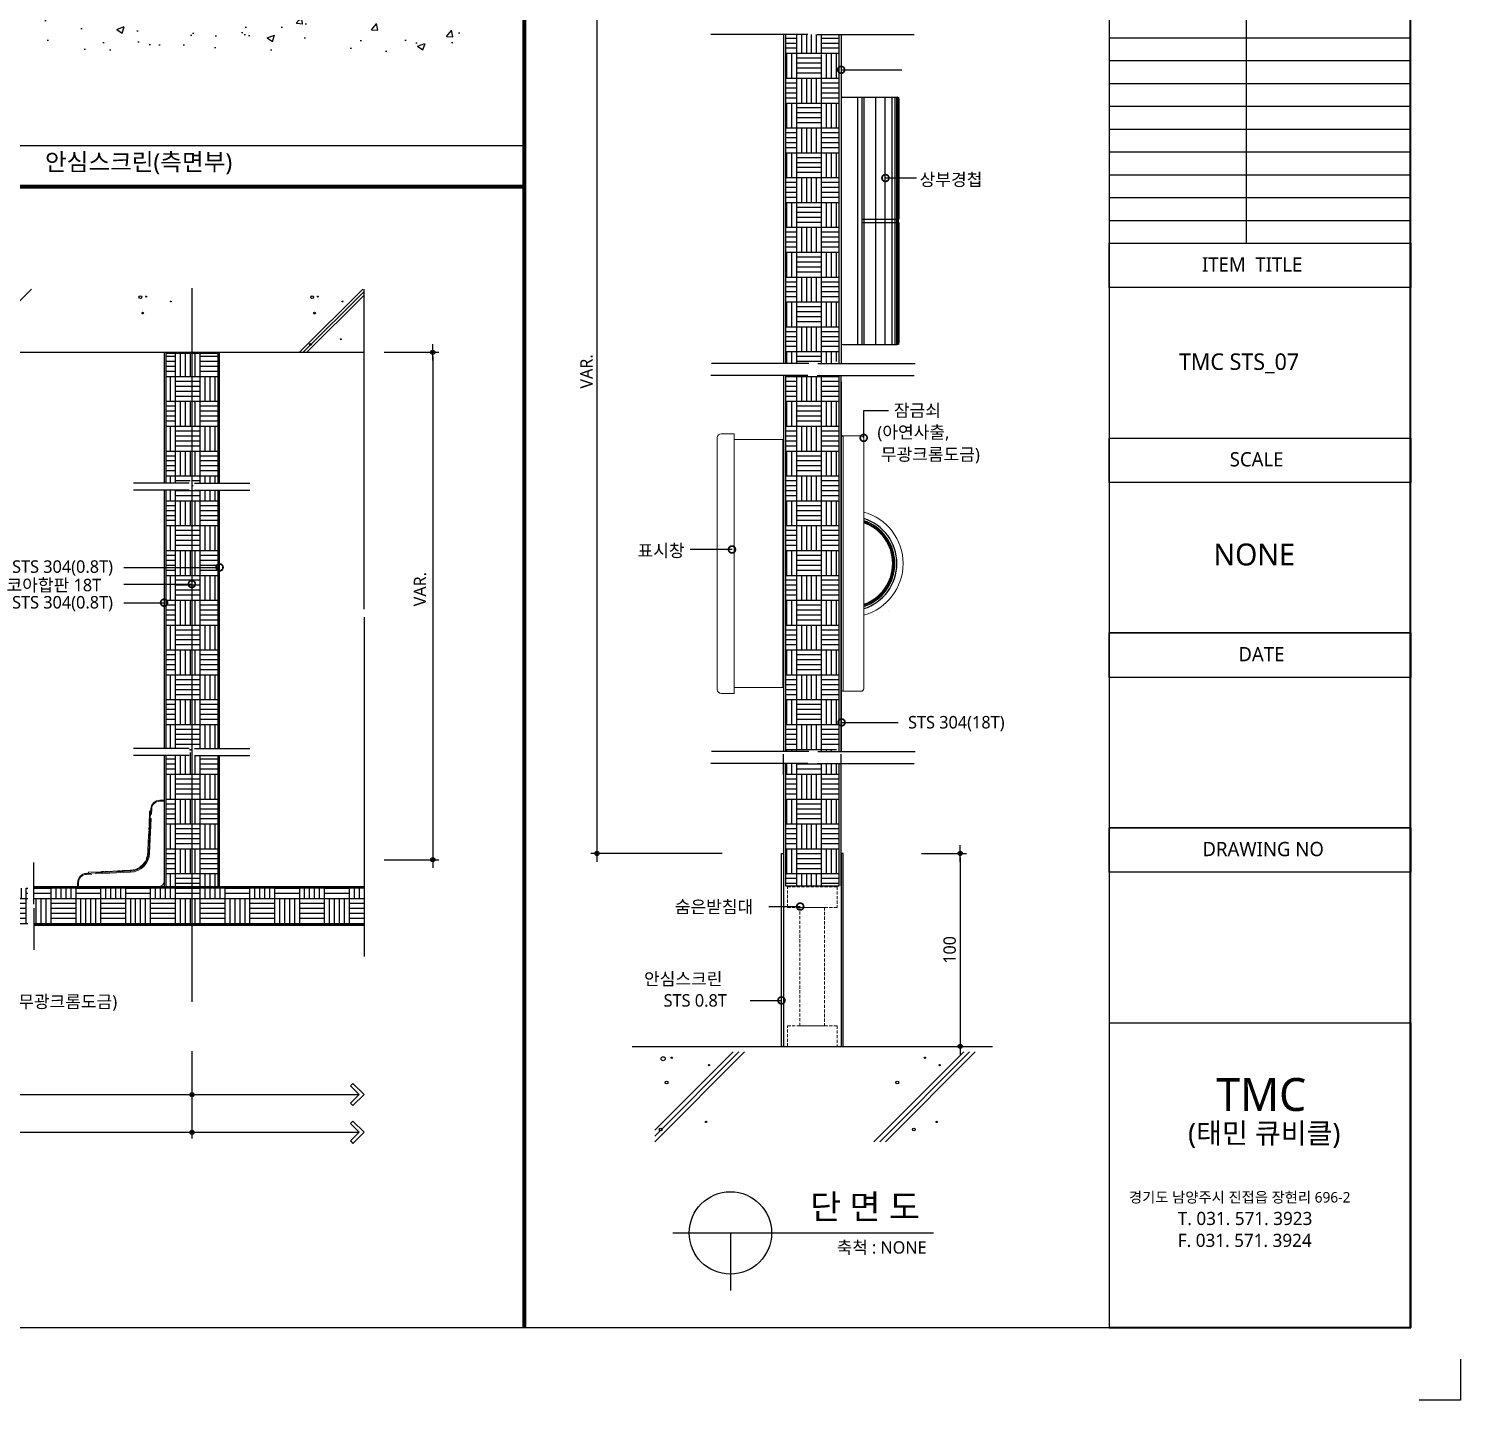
# Model space of a CAD drawing. Extents: x -256 to 8104, y -176 to 5714.
# Drawn here: x 4629 to 8104, y -176 to 3153 of the extents above; entities that cross this region are included whole.
import ezdxf
from ezdxf.enums import TextEntityAlignment as Align

# ---------------------------------------------------------------- set-up
doc = ezdxf.new("R2010")
doc.units = 0
doc.header["$LTSCALE"] = 30
doc.linetypes.add('CEN', pattern=[62, 60, -1, 0, -1])
doc.linetypes.add('HIDDEN', pattern=[0.375, 0.25, -0.125])
doc.layers.get('0').update_dxf_attribs({"linetype": 'CONTINUOUS'})
doc.layers.get('DEFPOINTS').update_dxf_attribs({"linetype": 'CONTINUOUS'})
for name, color, linetype in [('C', 2, 'CONTINUOUS'), ('curior-0Line', 252, 'CONTINUOUS'), ('DIM', 7, 'CONTINUOUS'), ('HAT', 8, 'CONTINUOUS'), ('HID', 9, 'HIDDEN'), ('TIT', 3, 'CONTINUOUS'), ('경첩', 4, 'CONTINUOUS'), ('문자', 3, 'CONTINUOUS'), ('부자재', 4, 'CONTINUOUS'), ('잠금쇠(회전형)', 4, 'CONTINUOUS'), ('중심선', 1, 'CEN'), ('치수', 1, 'CONTINUOUS'), ('판넬', 2, 'CONTINUOUS'), ('해치', 8, 'CONTINUOUS')]:
    doc.layers.add(name, color=color, linetype=linetype)
doc.styles.add('돋움', font='malgun.ttf')
doc.dimstyles.new('10', dxfattribs={"dimscale": 10, "dimtxt": 3, "dimasz": 1, "dimexe": 1.5, "dimexo": 2, "dimgap": 1, "dimtad": 1, "dimdec": 0, "dimlunit": 6, "dimtxsty": '돋움', "dimblk": 'DIMDOT', "dimcen": -1, "dimdle": 1.5, "dimclrt": 3, "dimazin": 3, "dimtfac": 1, "dimtdec": 0, "dimtix": 1, "dimtmove": 2, "dimatfit": 3, "dimldrblk": 'DIMDOT', "dimarcsym": 0})
pattern_1 = [(180, (70196.48, -5340.47), (-1e-14, -120.65), [60.325, -60.325]), (180, (70196.48, -5328.4), (-1e-14, -120.65), [60.325, -60.325]), (180, (70196.48, -5316.34), (-1e-14, -120.65), [60.325, -60.325]), (180, (70196.48, -5304.27), (-1e-14, -120.65), [60.325, -60.325]), (90, (70124.09, -5352.53), (-120.65, 7e-15), [60.325, -60.325]), (90, (70112.02, -5352.53), (-120.65, 7e-15), [60.325, -60.325]), (90, (70099.96, -5352.53), (-120.65, 7e-15), [60.325, -60.325]), (90, (70087.89, -5352.53), (-120.65, 7e-15), [60.325, -60.325]), (90, (70184.41, -5292.21), (-120.65, 7e-15), [60.325, -60.325]), (90, (70172.35, -5292.21), (-120.65, 7e-15), [60.325, -60.325]), (90, (70160.28, -5292.21), (-120.65, 7e-15), [60.325, -60.325]), (90, (70148.22, -5292.21), (-120.65, 7e-15), [60.325, -60.325]), (180, (70136.15, -5243.95), (-1e-14, -120.65), [60.325, -60.325]), (180, (70136.15, -5256.01), (-1e-14, -120.65), [60.325, -60.325]), (180, (70136.15, -5268.08), (-1e-14, -120.65), [60.325, -60.325]), (180, (70136.15, -5280.14), (-1e-14, -120.65), [60.325, -60.325]), (180, (70196.48, -5292.21), (-1e-14, -120.65), []), (90, (70136.15, -5352.53), (-120.65, 7e-15), []), (180, (70196.48, -5352.53), (-1e-14, -120.65), []), (270, (70196.48, -5231.88), (120.65, -2e-14), [])]

# ---------------------------------------------------------------- blocks, each defined once
blk = doc.blocks.new('DIMDOT')
at = {"linetype": 'Continuous'}
blk.add_line((-2, 0), (2, 0), dxfattribs=at)
for radius in [0.5, 0.25]:
    blk.add_circle((0, 0), radius, dxfattribs=at)
blk = doc.blocks.new('*D196')
at = {"layer": 'DEFPOINTS', "color": 0}
for p in [(84729.6, -1686.4), (84405.6, -4025.4), (84729.6, -4025.4)]:
    blk.add_point(p, dxfattribs=at)
at = {"layer": 'DIM', "color": 0, "lineweight": -2, "ltscale": 10}
for p, q in [((84709.6, -1686.4), (84390.6, -1686.4)), ((84405.6, -1696.4), (84405.6, -4015.4)), ((84709.6, -4025.4), (84390.6, -4025.4))]:
    blk.add_line(p, q, dxfattribs=at)
at = {"layer": 'DIM', "color": 0, "lineweight": -2, "xscale": 10, "yscale": 10, "zscale": 10}
for p, rotation in [((84405.6, -1686.4), 90), ((84405.6, -4025.4), 270)]:
    blk.add_blockref('DIMDOT', p, dxfattribs=dict(at, rotation=rotation))
at = {"layer": 'DIM', "color": 3, "insert": (84380.3, -2855.9), "char_height": 30, "attachment_point": 5, "rotation": 90, "style": '돋움'}
blk.add_mtext('VAR.', dxfattribs=at)
blk = doc.blocks.new('A$C13EB2441')
for p, q in [((0.837, 7.375), (0.837, 14.115)), ((0.837, 6.74), (0.837, 0))]:
    blk.add_line(p, q)
blk = doc.blocks.new('_DOTSMALL')
at = {"color": 0, "linetype": 'ByBlock', "const_width": 0.5}
blk.add_lwpolyline([(-0.0625, 0, 1), (0.0625, 0, 1)], format="xyb", close=True, dxfattribs=at)
blk = doc.blocks.new('A$C63EC304E')
at = {"layer": '치수', "color": 1, "xscale": 2.5, "yscale": 2.5, "zscale": 2.5, "rotation": 234.3098741996962}
blk.add_blockref('_DOTSMALL', (0.31, 0.31), dxfattribs=at)
blk = doc.blocks.new('A$C2BC9653E')
at = {"layer": '치수', "xscale": 0.3333333333333333, "yscale": 0.3333333333333333, "zscale": 0.3333333333333333}
blk.add_blockref('A$C63EC304E', (0, 0), dxfattribs=at)
blk = doc.blocks.new('A$C7FC71301')
at = {"layer": '치수', "rotation": 180}
blk.add_blockref('A$C2BC9653E', (0.208, 0.208), dxfattribs=at)
blk = doc.blocks.new('A$C4A20372B')
at = {"layer": '치수'}
blk.add_blockref('A$C7FC71301', (0, 0), dxfattribs=at)
blk = doc.blocks.new('A$C566469F5')
at = {"layer": '치수'}
blk.add_blockref('A$C4A20372B', (0, 0), dxfattribs=at)
blk = doc.blocks.new('A$C7E317CD4')
at = {"layer": '해치', "xscale": 2, "yscale": 2, "zscale": 2}
blk.add_blockref('A$C566469F5', (0, 0), dxfattribs=at)
blk = doc.blocks.new('A$C601D7F27')
at = {"layer": '치수'}
blk.add_blockref('A$C7E317CD4', (0, 0), dxfattribs=at)
blk = doc.blocks.new('A$C38802C08')
at = {"layer": '치수'}
blk.add_blockref('A$C601D7F27', (0, 0), dxfattribs=at)
blk = doc.blocks.new('*D197')
at = {"layer": 'DEFPOINTS', "color": 0}
for p in [(85173.1, -4025.4), (85173.1, -4493.7), (85287.4, -4493.7)]:
    blk.add_point(p, dxfattribs=at)
at = {"layer": 'DIM', "color": 0, "lineweight": -2, "ltscale": 10}
for p, q in [((85193.1, -4025.4), (85302.4, -4025.4)), ((85287.4, -4035.4), (85287.4, -4483.7)), ((85193.1, -4493.7), (85302.4, -4493.7))]:
    blk.add_line(p, q, dxfattribs=at)
at = {"layer": 'DIM', "color": 0, "lineweight": -2, "xscale": 10, "yscale": 10, "zscale": 10}
for p, rotation in [((85287.4, -4025.4), 90), ((85287.4, -4493.7), 270)]:
    blk.add_blockref('DIMDOT', p, dxfattribs=dict(at, rotation=rotation))
at = {"layer": 'DIM', "color": 3, "insert": (85261.9, -4259.5), "char_height": 30, "attachment_point": 5, "rotation": 90, "style": '돋움'}
blk.add_mtext('100', dxfattribs=at)
blk = doc.blocks.new('*D202')
at = {"layer": 'DEFPOINTS', "color": 0}
for p in [(78668.6, -4484.9), (83422.6, -4484.9), (83422.6, -4702.1)]:
    blk.add_point(p, dxfattribs=at)
at = {"layer": 'DIM', "color": 0, "lineweight": -2, "ltscale": 10}
for p, q in [((78668.6, -4504.9), (78668.6, -4717.1)), ((83422.6, -4504.9), (83422.6, -4717.1)), ((78678.6, -4702.1), (83412.6, -4702.1))]:
    blk.add_line(p, q, dxfattribs=at)
at = {"layer": 'DIM', "color": 0, "lineweight": -2, "xscale": 10, "yscale": 10, "zscale": 10, "rotation": 180}
blk.add_blockref('DIMDOT', (78668.6, -4702.1), dxfattribs=at)
at = {"layer": 'DIM', "color": 0, "lineweight": -2, "xscale": 10, "yscale": 10, "zscale": 10}
blk.add_blockref('DIMDOT', (83422.6, -4702.1), dxfattribs=at)
at = {"layer": 'DIM', "color": 3, "insert": (81045.6, -4672.5), "char_height": 30, "attachment_point": 5, "style": '돋움'}
blk.add_mtext('설계치수', dxfattribs=at)
blk = doc.blocks.new('*D203')
at = {"layer": 'DEFPOINTS', "color": 0}
for p in [(82271.7, -4484.9), (83422.6, -4484.9), (83422.6, -4610.7)]:
    blk.add_point(p, dxfattribs=at)
at = {"layer": 'DIM', "color": 0, "lineweight": -2, "ltscale": 10}
for p, q in [((82271.7, -4504.9), (82271.7, -4625.7)), ((83422.6, -4504.9), (83422.6, -4625.7)), ((82281.7, -4610.7), (83412.6, -4610.7))]:
    blk.add_line(p, q, dxfattribs=at)
at = {"layer": 'DIM', "color": 0, "lineweight": -2, "xscale": 10, "yscale": 10, "zscale": 10, "rotation": 180}
blk.add_blockref('DIMDOT', (82271.7, -4610.7), dxfattribs=at)
at = {"layer": 'DIM', "color": 0, "lineweight": -2, "xscale": 10, "yscale": 10, "zscale": 10}
blk.add_blockref('DIMDOT', (83422.6, -4610.7), dxfattribs=at)
at = {"layer": 'DIM', "color": 3, "insert": (82847.1, -4581), "char_height": 30, "attachment_point": 5, "style": '돋움'}
blk.add_mtext('설계치수', dxfattribs=at)
blk = doc.blocks.new('*D205')
at = {"layer": 'DEFPOINTS', "color": 0}
for p in [(83869.4, -2809.3), (83869.4, -4040.7), (84007.2, -4040.7)]:
    blk.add_point(p, dxfattribs=at)
at = {"layer": 'DIM', "color": 0, "lineweight": -2, "ltscale": 10}
for p, q in [((83889.4, -2809.3), (84022.2, -2809.3)), ((84007.2, -2819.3), (84007.2, -4030.7)), ((83889.4, -4040.7), (84022.2, -4040.7))]:
    blk.add_line(p, q, dxfattribs=at)
at = {"layer": 'DIM', "color": 0, "lineweight": -2, "xscale": 10, "yscale": 10, "zscale": 10}
for p, rotation in [((84007.2, -2809.3), 90), ((84007.2, -4040.7), 270)]:
    blk.add_blockref('DIMDOT', p, dxfattribs=dict(at, rotation=rotation))
at = {"layer": 'DIM', "color": 3, "insert": (83976.4, -3384.1), "char_height": 30, "attachment_point": 5, "rotation": 90, "style": '돋움'}
blk.add_mtext('VAR.', dxfattribs=at)
blk = doc.blocks.new('A$C06B31977')
for p, q in [((1.26, 11.06), (1.26, 21.17)), ((1.26, 10.11), (1.26, 0))]:
    blk.add_line(p, q)
blk = doc.blocks.new('STS_07', base_point=(78397.3, -5176.8))
at = {"layer": '해치'}
h = blk.add_hatch(dxfattribs=at)
h.set_pattern_fill('AR-CONC', color=256, style=0)
h.set_pattern_definition([(50, (81614, -3512.54), (182.185, -15.939), [19.05, -209.55]), (355, (81614, -3512.54), (-35.243, 191.057), [15.24, -167.64]), (100.451, (81629.17, -3513.87), (146.943, 175.117), [16.19, -178.09]), (46.184, (81614, -3461.74), (271.079, -42.042), [28.575, -314.325]), (96.636, (81636.58, -3465.25), (237.404, 247.426), [24.285, -267.135]), (351.184, (81614, -3461.74), (237.405, 247.425), [22.86, -251.46]), (21, (81639.4, -3474.44), (151.615, -102.2655), [19.05, -209.55]), (326, (81639.4, -3474.44), (61.802, 184.188), [15.24, -167.64]), (71.4514, (81652.03, -3482.96), (213.416, 81.923), [16.19, -178.09]), (37.5, (81613.99, -3512.54), (3.0886, 84.555), [0, -165.608, 0, -170.18, 0, -168.275]), (7.5, (81613.99, -3512.54), (66.8197, 100.1806), [0, -97.028, 0, -161.798, 0, -64.135]), (327.5, (81557.35, -3512.54), (135.5906, -5.7287), [0, -63.5, 0, -198.12, 0, -262.89]), (317.5, (81531.95, -3512.54), (148.129, 25.4265), [0, -82.55, 0, -131.572, 0, -186.69])])
h.paths.add_polyline_path([(84093.6, -2078.8), (84093.6, -1975.8), (83043.4, -1975.8), (83043.4, -2078.8)])
h = blk.add_hatch(dxfattribs=at)
h.set_pattern_fill('WDFLR08', color=256, scale=0.5)
h.set_pattern_definition(pattern_1)
edge = h.paths.add_edge_path()
edge.add_line((84993.4, -2087.2), (84934, -2087.2))
edge.add_arc((84931.9, -2087.2), 2.08, -54.3099, 0, ccw=False)
edge.add_arc((84931.9, -2087.2), 2.08, 125.6901, 305.6901, ccw=False)
edge.add_arc((84931.9, -2087.2), 2.08, 0, 125.6901, ccw=False)
edge.add_line((84934, -2087.2), (84993.4, -2087.2))
edge.add_line((84993.4, -2087.2), (84993.4, -2038.4))
edge.add_line((84993.4, -2038.4), (84983.2, -2038.4))
edge.add_spline(control_points=[(84980.4, -2046.2), (84981.3, -2043.6), (84982.2, -2041), (84983.2, -2038.4)], knot_values=[0, 0, 0, 0, 0.152076, 0.152076, 0.152076, 0.152076], degree=3, periodic=0)
edge.add_line((84983.2, -2038.4), (84928.4, -2038.4))
edge.add_line((84928.4, -2038.4), (84928.4, -2836.9))
edge.add_line((84928.4, -2836.9), (84985.2, -2836.9))
edge.add_spline(control_points=[(84985.2, -2836.9), (84988.3, -2828.2), (84991.3, -2820.4), (84993.4, -2816.6)], knot_values=[0.152076, 0.152076, 0.152076, 0.152076, 0.673721, 0.673721, 0.673721, 0.673721], degree=3, periodic=0)
edge.add_spline(control_points=[(84995.9, -2836.9), (84996.4, -2826.9), (84997.5, -2811.6), (84994.5, -2814.6), (84993.4, -2816.6)], knot_values=[0.673721, 0.673721, 0.673721, 0.673721, 1.332503, 1.60798, 1.60798, 1.60798, 1.60798], degree=3, periodic=0)
edge.add_line((84993.4, -2816.6), (84993.4, -2087.2))
h.paths.add_polyline_path([(84928.4, -2038.4), (84863.4, -2038.4), (84863.4, -2836.9), (84928.4, -2836.9)])
h = blk.add_hatch(dxfattribs=at)
h.set_pattern_fill('WDFLR08', color=256, scale=0.5)
h.set_pattern_definition(pattern_1)
edge = h.paths.add_edge_path()
edge.add_line((83422.6, -2812.6), (83360.1, -2812.6))
edge.add_line((83360.1, -2812.6), (83359.2, -2813.5))
edge.add_line((83359.2, -2813.5), (83359.2, -2913.9))
edge.add_line((83359.2, -2913.9), (83402.1, -2913.9))
edge.add_line((83402.1, -2913.9), (83402.1, -2955.5))
edge.add_line((83402.1, -2955.5), (83359.2, -2955.5))
edge.add_line((83359.2, -2955.5), (83359.2, -3127.2))
edge.add_line((83359.2, -3127.2), (83415.8, -3127.2))
edge.add_spline(control_points=[(83415.8, -3127.2), (83418.6, -3119.5), (83424.6, -3104.2), (83420.7, -3135.1), (83422.3, -3137.5), (83422.6, -3137.6)], knot_values=[0.456227, 0.456227, 0.456227, 0.456227, 2.847595, 6.178025, 6.737145, 6.737145, 6.737145, 6.737145], degree=3, periodic=0)
edge.add_spline(control_points=[(83422.3, -3137.4), (83422.4, -3134.4), (83422.4, -3131.6), (83421.8, -3131.3), (83421.7, -3131.3)], knot_values=[0.891967, 0.891967, 0.891967, 0.891967, 1.280656, 1.337888, 1.337888, 1.337888, 1.337888], degree=3, periodic=0)
edge.add_line((83422.6, -3137.6), (83422.6, -2812.6))
edge = h.paths.add_edge_path()
edge.add_line((83485.9, -2812.6), (83422.6, -2812.6))
edge.add_line((83422.6, -2812.6), (83422.6, -3137.6))
edge.add_spline(control_points=[(83422.6, -3137.6), (83423.7, -3137.8), (83425.9, -3133.5), (83428.6, -3127.2)], knot_values=[6.737145, 6.737145, 6.737145, 6.737145, 8.913909, 8.913909, 8.913909, 8.913909], degree=3, periodic=0)
edge.add_spline(control_points=[(83428.6, -3127.2), (83430.7, -3122.3), (83433, -3116.4), (83435.3, -3110.4)], knot_values=[8.913909, 8.913909, 8.913909, 8.913909, 10.573873, 10.573873, 10.573873, 10.573873], degree=3, periodic=0)
edge.add_line((83428.6, -3127.2), (83485.9, -3127.2))
edge.add_line((83485.9, -3127.2), (83485.9, -2955.5))
edge.add_line((83485.9, -2955.5), (83443, -2955.5))
edge.add_line((83443, -2955.5), (83443, -2913.9))
edge.add_line((83443, -2913.9), (83485.9, -2913.9))
edge.add_line((83485.9, -2913.9), (83485.9, -2812.6))
h.paths.add_polyline_path([(83485.9, -2913.9), (83443, -2913.9), (83443, -2955.5), (83485.9, -2955.5)], flags=16)
h.paths.add_polyline_path([(83402.1, -2913.9), (83359.2, -2913.9), (83359.2, -2955.5), (83402.1, -2955.5)], flags=16)
h = blk.add_hatch(dxfattribs=at)
h.set_pattern_fill('WDFLR08', color=256, scale=0.5)
h.set_pattern_definition(pattern_1)
h.paths.add_polyline_path([(84928.4, -3322.5), (84863.4, -3322.5), (84863.4, -3778), (84928.4, -3778), (84928.4, -3668.5, -0.567825), (84928.4, -3665)])
h.paths.add_polyline_path([(84993.4, -3322.5), (84928.4, -3322.5), (84928.4, -3665, -0.582142), (84931.6, -3666.8), (84993.4, -3666.8)])
edge = h.paths.add_edge_path()
edge.add_line((84993.4, -3666.8), (84931.6, -3666.8))
edge.add_arc((84929.5, -3666.8), 2.08, -54.3099, 0, ccw=False)
edge.add_arc((84929.5, -3666.8), 2.08, 239.178, 305.6901, ccw=False)
edge.add_line((84928.4, -3668.5), (84928.4, -3778))
edge.add_line((84928.4, -3778), (84985.2, -3778))
edge.add_spline(control_points=[(84985.2, -3778), (84988.3, -3769.3), (84991.3, -3761.4), (84993.4, -3757.6)], knot_values=[0.152076, 0.152076, 0.152076, 0.152076, 0.673721, 0.673721, 0.673721, 0.673721], degree=3, periodic=0)
edge.add_line((84993.4, -3757.6), (84993.4, -3666.8))
h.paths.add_polyline_path([(84928.4, -2866), (84863.4, -2866), (84863.4, -3322.5), (84928.4, -3322.5)])
edge = h.paths.add_edge_path()
edge.add_line((84993.4, -2866), (84983.2, -2866))
edge.add_spline(control_points=[(84980.4, -2873.8), (84981.3, -2871.1), (84982.2, -2868.5), (84983.2, -2866)], knot_values=[0, 0, 0, 0, 0.152076, 0.152076, 0.152076, 0.152076], degree=3, periodic=0)
edge.add_line((84983.2, -2866), (84928.4, -2866))
edge.add_line((84928.4, -2866), (84928.4, -3322.5))
edge.add_line((84928.4, -3322.5), (84993.4, -3322.5))
edge.add_line((84993.4, -3322.5), (84993.4, -2866))
h = blk.add_hatch(dxfattribs=at)
h.set_pattern_fill('WDFLR08', color=256, scale=0.5)
h.set_pattern_definition(pattern_1)
h.paths.add_polyline_path([(83485.9, -3144.3), (83359.2, -3144.3), (83359.2, -3771), (83485.9, -3771)])
h = blk.add_hatch(dxfattribs=at)
h.set_pattern_fill('WDFLR08', color=256, scale=0.5)
h.set_pattern_definition(pattern_1)
edge = h.paths.add_edge_path()
edge.add_spline(control_points=[(83422.6, -3798.5), (83422.3, -3798.5), (83421.2, -3796.7), (83422, -3786.8), (83422.3, -3781.2)], knot_values=[1.337888, 1.337888, 1.337888, 1.337888, 1.524261, 2.245715, 2.245715, 2.245715, 2.245715], degree=3, periodic=0)
edge.add_spline(control_points=[(83422.6, -3781.4), (83422.3, -3781.4), (83420.7, -3778.9), (83424.6, -3748), (83418.6, -3763.3), (83415.8, -3771)], knot_values=[0.152076, 0.152076, 0.152076, 0.152076, 0.338449, 1.448592, 2.245715, 2.245715, 2.245715, 2.245715], degree=3, periodic=0)
edge.add_spline(control_points=[(83422.3, -3781.2), (83422.4, -3778.2), (83422.4, -3775.4), (83421.8, -3775.1), (83421.7, -3775.1)], knot_values=[0.891967, 0.891967, 0.891967, 0.891967, 1.280656, 1.337888, 1.337888, 1.337888, 1.337888], degree=3, periodic=0)
edge.add_spline(control_points=[(83421.7, -3775.1), (83420.7, -3775), (83418.4, -3781), (83415.8, -3788.1)], knot_values=[0.152076, 0.152076, 0.152076, 0.152076, 0.891967, 0.891967, 0.891967, 0.891967], degree=3, periodic=0)
edge.add_spline(control_points=[(83414.2, -3792.5), (83414.7, -3791), (83415.3, -3789.5), (83415.8, -3788.1)], knot_values=[0, 0, 0, 0, 0.152076, 0.152076, 0.152076, 0.152076], degree=3, periodic=0)
edge.add_line((83415.8, -3788.1), (83359.2, -3788.1))
edge.add_line((83359.2, -3788.1), (83359.2, -3960.5))
edge.add_line((83359.2, -3960.5), (83404, -3960.5))
edge.add_line((83404, -3960.5), (83404, -4002.1))
edge.add_line((83404, -4002.1), (83359.2, -4002.1))
edge.add_line((83359.2, -4002.1), (83359.2, -4106.3))
edge.add_line((83359.2, -4106.3), (83422.6, -4106.3))
edge.add_line((83422.6, -4106.3), (83422.6, -3798.6))
h.paths.add_polyline_path([(83485.9, -3960.5), (83441.2, -3960.5), (83441.2, -4002.1), (83485.9, -4002.1)])
h.paths.add_polyline_path([(83404, -3960.5), (83359.2, -3960.5), (83359.2, -4002.1), (83404, -4002.1)], flags=16)
h = blk.add_hatch(dxfattribs=at)
h.set_pattern_fill('WDFLR08', color=256, scale=0.5)
h.set_pattern_definition(pattern_1)
h.paths.add_polyline_path([(83485.9, -3849), (83422.6, -3849), (83422.6, -4106.3), (83485.9, -4106.3), (83485.9, -4002.1), (83441.2, -4002.1), (83441.2, -3960.5), (83485.9, -3960.5)])
edge = h.paths.add_edge_path()
edge.add_line((83485.9, -3788.1), (83428.6, -3788.1))
edge.add_spline(control_points=[(83428.6, -3788.1), (83425.9, -3794.4), (83423.7, -3798.7), (83422.6, -3798.5)], knot_values=[2.245715, 2.245715, 2.245715, 2.245715, 2.971303, 2.971303, 2.971303, 2.971303], degree=3, periodic=0)
edge.add_line((83422.6, -3798.5), (83422.6, -3849))
edge.add_line((83422.6, -3849), (83485.9, -3849))
edge.add_line((83485.9, -3849), (83485.9, -3788.1))
h = blk.add_hatch(dxfattribs=at)
h.set_pattern_fill('WDFLR08', color=256, scale=0.5)
h.set_pattern_definition(pattern_1)
h.paths.add_polyline_path([(84917.9, -3807), (84863.4, -3807), (84863.4, -4103.8), (84928.4, -4103.8), (84928.4, -3807)])
h.paths.add_polyline_path([(84993.4, -3807), (84940.1, -3807), (84928.4, -3807), (84928.4, -4103.8), (84993.4, -4103.8)])
h = blk.add_hatch(dxfattribs=at)
h.set_pattern_fill('WDFLR08', color=256, scale=0.5)
h.set_pattern_definition(pattern_1)
h.paths.add_polyline_path([(83038.7, -4157.9), (83038.7, -4148.4), (83038.7, -4109.6), (83422.6, -4109.6), (83422.6, -4196.3), (83038.7, -4196.3)])
edge = h.paths.add_edge_path()
edge.add_line((83024, -4157.9), (83024, -4148.4))
edge.add_line((83024, -4148.4), (83024, -4109.6))
edge.add_line((83024, -4109.6), (82391.6, -4109.6))
edge.add_line((82391.6, -4109.6), (82391.6, -4150.9))
edge.add_arc((82391.6, -4153), 2.08, -35.6901, 90, ccw=False)
edge.add_arc((82391.6, -4153), 2.08, 270, 324.3099, ccw=False)
edge.add_line((82391.6, -4155.1), (82391.6, -4196.3))
edge.add_line((82391.6, -4196.3), (83024, -4196.3))
edge.add_line((83024, -4196.3), (83024, -4157.9))
h.paths.add_polyline_path([(82266.7, -4109.6), (82266.7, -4196.3), (82391.6, -4196.3), (82391.6, -4155.1, -0.610943), (82389.9, -4151.8, -0.241509), (82391.6, -4150.9), (82391.6, -4109.6)])
h.paths.add_polyline_path([(83840.3, -4109.6), (83422.6, -4109.6), (83422.6, -4196.3), (83840.3, -4196.3)])
at = {"color": 8}
blk.add_line((82844.1, -2307.5), (84229.3, -2307.5), dxfattribs=at)
for p, q in [((83840.3, -3432.9), (83840.3, -2656.2)), ((78668.6, -2809.3), (83840.3, -2809.3)), ((83415.9, -3127.2), (83281.1, -3127.2)), ((83428.6, -3127.2), (83563.4, -3127.2)), ((83840.3, -3452), (83840.3, -4275.3)), ((83415.9, -3771), (83281.1, -3771)), ((83428.6, -3771), (83563.4, -3771)), ((84491.3, -4493.7), (85365.6, -4493.7))]:
    blk.add_line(p, q)
at = {"color": 2}
for p, q in [((86501.5, -5252.5), (86501.5, -5352.5)), ((86501.5, -5252.5), (86501.5, -5352.5)), ((86501.5, -5252.5), (86501.5, -5352.5)), ((86501.5, -5352.5), (86401.5, -5352.5)), ((86501.5, -5352.5), (86401.5, -5352.5)), ((86501.5, -5352.5), (86401.5, -5352.5))]:
    blk.add_line(p, q, dxfattribs=at)
for points in [[(78396.6, 361.6), (85649, 361.6), (85649, -5176.7), (78396.6, -5176.7)], [(78396.6, 361.6), (85649, 361.6), (85649, -5176.7), (78396.6, -5176.7)], [(78396.6, 361.6), (86378.5, 361.6), (86378.5, -5176.7), (78396.6, -5176.7)], [(84853.4, -4025.4), (84858.4, -4025.4), (84858.4, -4493.7), (84853.4, -4493.7)], [(85003.4, -4025.4), (84998.4, -4025.4), (84998.4, -4493.7), (85003.4, -4493.7)]]:
    blk.add_lwpolyline(points, close=True, dxfattribs=at)
at = {"color": 8, "const_width": 10}
for points in [[(84229.3, -5176.7), (84229.3, 361.6)], [(78444.7, -2407.5), (84229.3, -2407.5)]]:
    blk.add_lwpolyline(points, dxfattribs=at)
at = {"layer": 'C'}
for p, q in [((84863.4, -2038.4), (84863.4, -2836.9)), ((84993.4, -2836.9), (84993.4, -2038.4)), ((84863.4, -2866), (84863.4, -3778)), ((84993.4, -3778), (84993.4, -2866)), ((84863.4, -3807), (84863.4, -4103.8)), ((84993.4, -4103.8), (84993.4, -3807)), ((83840.3, -4109.6), (83038.7, -4109.6)), ((84863.4, -4103.8), (84993.4, -4103.8)), ((83038.7, -4196.3), (83840.3, -4196.3))]:
    blk.add_line(p, q, dxfattribs=at)
at = {"layer": 'curior-0Line'}
for p, q in [((85649, 361.6), (85649, -5175.9)), ((85981.6, -1990.8), (85981.6, -2544.6)), ((85649.3, -2046.2), (86381.4, -2046.2)), ((85649.3, -2101.6), (86381.4, -2101.6)), ((85649.3, -2157), (86381.4, -2157)), ((85649.3, -2212.3), (86381.4, -2212.3)), ((85649.3, -2267.7), (86381.4, -2267.7)), ((85649.3, -2323.1), (86381.4, -2323.1)), ((85649.3, -2378.5), (86381.4, -2378.5)), ((85649.3, -2433.8), (86381.4, -2433.8)), ((85649.3, -2489.2), (86381.4, -2489.2)), ((85649.3, -2544.6), (86381.4, -2544.6))]:
    blk.add_line(p, q, dxfattribs=at)
for points in [[(86381.4, 361.6), (85649, 361.6), (85649, -5176.7), (86381.4, -5176.7)], [(85649.3, -2544.6), (86381.4, -2544.6), (86381.4, -2652.3), (85649.3, -2652.3)], [(85649.3, -3017.5), (86381.4, -3017.5), (86381.4, -3125.2), (85649.3, -3125.2)], [(85649.3, -3963.3), (86381.4, -3963.3), (86381.4, -3490.4), (85649.3, -3490.4)], [(85649.3, -3490.4), (86381.4, -3490.4), (86381.4, -3598.1), (85649.3, -3598.1)], [(85649.3, -4436.2), (86381.4, -4436.2), (86381.4, -3963.3), (85649.3, -3963.3)], [(85649.3, -3963.3), (86381.4, -3963.3), (86381.4, -4071), (85649.3, -4071)], [(86381.4, -5175.9), (85649.6, -5175.9), (85649.6, -4436.2), (86381.4, -4436.2)]]:
    blk.add_lwpolyline(points, close=True, dxfattribs=at)
at = {"layer": 'DIM', "ltscale": 10}
for p, q in [((83807.8, -4589.6), (83813.5, -4583.9)), ((83840.3, -4610.7), (83813.5, -4583.9)), ((83422.6, -4610.7), (83828.8, -4610.7)), ((83828.8, -4610.7), (83807.8, -4589.6)), ((83828.8, -4610.7), (83807.8, -4631.7)), ((83840.3, -4610.7), (83813.5, -4637.4)), ((83807.8, -4631.7), (83813.5, -4637.4)), ((83807.8, -4681), (83813.5, -4675.3)), ((83828.8, -4702.1), (83807.8, -4681)), ((83840.3, -4702.1), (83813.5, -4675.3)), ((83422.6, -4702.1), (83828.8, -4702.1)), ((83828.8, -4702.1), (83807.8, -4723.2)), ((83807.8, -4723.2), (83813.5, -4728.9)), ((83840.3, -4702.1), (83813.5, -4728.9))]:
    blk.add_line(p, q, dxfattribs=at)
at = {"layer": 'HAT'}
for radius, start, end in [(114.6, 287.404, 72.596), (109.6, 288.2251, 71.7749), (106.6, 288.7568, 71.2432), (104.6, 289.1292, 70.8708)]:
    blk.add_arc((85019.2, -3322), radius, start, end, dxfattribs=at)
at = {"layer": 'HID', "lineweight": 15}
for points in [[(84868.4, -4106.2), (84988.4, -4106.2), (84988.4, -4156.2), (84868.4, -4156.2)], [(84898.4, -4156.2), (84958.4, -4156.2), (84958.4, -4443.7), (84898.4, -4443.7)], [(84868.4, -4443.7), (84988.4, -4443.7), (84988.4, -4493.7), (84868.4, -4493.7)]]:
    blk.add_lwpolyline(points, close=True, dxfattribs=at)
at = {"layer": 'TIT', "color": 7}
for p, q in [((84589.7, -4946.3), (85222.4, -4946.3)), ((84730, -4946.3), (84730, -5086.3))]:
    blk.add_line(p, q, dxfattribs=at)
blk.add_circle((84729.7, -4946.3), 100, dxfattribs=at)
at = {"layer": '경첩', "color": 4, "linetype": 'Continuous', "lineweight": 15}
for p, q in [((83320.9, -3921.8), (83322.4, -3923.3)), ((83322.7, -3917.2), (83321.6, -3940.5)), ((83324.4, -3930.8), (83325, -3917.3)), ((83344.6, -3898.6), (83344.6, -3896.3)), ((83355.2, -3896.3), (83344.6, -3896.3)), ((83344.6, -3898.6), (83355.2, -3898.6)), ((83355.2, -3898.6), (83355.2, -3896.3)), ((83355.2, -3918.7), (83355.2, -3898.6)), ((83355.2, -3922), (83355.2, -3919.6)), ((83355.2, -3922), (83355.2, -4092.3)), ((83321.6, -3940.5), (83317.6, -4024.3)), ((83318.4, -3958.9), (83320.6, -3961.1)), ((83319.9, -3927.4), (83318.7, -3952.6)), ((83318.7, -3952.6), (83320.9, -3954.8)), ((83319.9, -3927.4), (83322.1, -3929.6)), ((83320, -4024.4), (83323.9, -3940.7)), ((83317.8, -3971.5), (83316.5, -3998.3)), ((83317.8, -3971.5), (83320, -3973.8)), ((83318.2, -3962.1), (83317.9, -3968.4)), ((83317.9, -3968.4), (83320.2, -3970.6)), ((83318.2, -3962.1), (83320.5, -3964.3)), ((83314.9, -4028.7), (83316.9, -4030.8)), ((83315.1, -4026.7), (83317.2, -4028.8)), ((83315.6, -4018.1), (83315.3, -4024.2)), ((83315.8, -4014.1), (83315.6, -4017.2)), ((83315.6, -4017.2), (83317.9, -4019.4)), ((83315.6, -4017.2), (83315.6, -4018.1)), ((83315.6, -4018.1), (83317.8, -4020.4)), ((83316.2, -4004.5), (83315.8, -4013.1)), ((83315.8, -4013.1), (83318.1, -4015.4)), ((83315.8, -4013.1), (83315.8, -4014.1)), ((83315.8, -4014.1), (83318, -4016.3)), ((83316.2, -4004.5), (83318.5, -4006.8)), ((83316.5, -3998.4), (83316.3, -4002.3)), ((83316.3, -4002.3), (83318.6, -4004.6)), ((83316.5, -3998.3), (83318.8, -4000.5)), ((83316.5, -3998.4), (83318.7, -4000.6)), ((83282.5, -4064.9), (83284.4, -4066.8)), ((83287.4, -4063.3), (83289.2, -4065.1)), ((83289.8, -4062.3), (83291.5, -4064)), ((83294.1, -4060), (83295.7, -4061.7)), ((83296.1, -4058.7), (83297.7, -4060.4)), ((83306.2, -4049.1), (83307.9, -4050.7)), ((83307.6, -4047.1), (83309.3, -4048.8)), ((83310.1, -4043), (83311.8, -4044.8)), ((83311.2, -4040.8), (83312.9, -4042.6)), ((83312.7, -4037.1), (83314.6, -4038.9)), ((83316.1, -4034.2), (83314.2, -4032.2)), ((83314.2, -4032.2), (83316.1, -4034.1)), ((83147.6, -4095.7), (83145.2, -4095.7)), ((83145.2, -4095.7), (83145.2, -4106.3)), ((83147.6, -4106.3), (83147.6, -4095.7)), ((83189.5, -4072.7), (83166.1, -4073.8)), ((83166.2, -4076.1), (83179.7, -4075.5)), ((83170.7, -4072), (83171.6, -4071.2)), ((83170.7, -4072), (83172.2, -4073.5)), ((83201.5, -4069.8), (83171.6, -4071.2)), ((83273.2, -4068.7), (83189.5, -4072.7)), ((83189.6, -4075), (83273.3, -4071)), ((83201.5, -4069.8), (83203.8, -4072)), ((83207.8, -4069.5), (83210.1, -4071.7)), ((83211, -4069.3), (83213.2, -4071.5)), ((83242.5, -4067.8), (83217.3, -4069)), ((83217.3, -4069), (83219.5, -4071.2)), ((83242.5, -4067.8), (83244.7, -4070.1)), ((83248.8, -4067.5), (83251, -4069.8)), ((83252, -4067.4), (83254.2, -4069.6)), ((83270.9, -4066.5), (83258.3, -4067.1)), ((83258.3, -4067.1), (83260.5, -4069.3)), ((83273.1, -4066.4), (83270.9, -4066.5)), ((83270.9, -4066.5), (83273.1, -4068.7)), ((83145.2, -4106.3), (83147.6, -4106.3)), ((83147.6, -4106.3), (83167.6, -4106.3)), ((83168.6, -4106.3), (83170.9, -4106.3)), ((83341.2, -4106.3), (83170.9, -4106.3))]:
    blk.add_line(p, q, dxfattribs=at)
at = {"layer": '경첩', "color": 4, "linetype": 'Continuous', "lineweight": 15, "flags": 128}
for points in [[(83320.1, -3922.6), (83320, -3923.6), (83320, -3924.8), (83319.9, -3926.1), (83319.9, -3927.4)], [(83320.1, -3922.6), (83320.3, -3922.5), (83320.4, -3922.3), (83320.6, -3922.2), (83320.7, -3922), (83320.8, -3921.9), (83320.8, -3921.9), (83320.9, -3921.8), (83320.9, -3921.8)], [(83325, -3917.3), (83324.6, -3917.3), (83324.1, -3917.3), (83323.7, -3917.3), (83323.4, -3917.2), (83323.1, -3917.2), (83322.9, -3917.2), (83322.7, -3917.2), (83322.7, -3917.2)], [(83318.7, -3952.6), (83318.6, -3953.8), (83318.6, -3955), (83318.5, -3956.1), (83318.5, -3957.1), (83318.4, -3957.9), (83318.4, -3958.4), (83318.4, -3958.8), (83318.4, -3958.9)], [(83321.6, -3940.5), (83321.6, -3940.5), (83321.8, -3940.6), (83322, -3940.6), (83322.3, -3940.6), (83322.6, -3940.6), (83323, -3940.6), (83323.5, -3940.6), (83323.9, -3940.7)], [(83315.1, -4026.7), (83314.9, -4028.2), (83314.9, -4028.7)], [(83316.3, -4002.3), (83316.3, -4003), (83316.3, -4003.8), (83316.2, -4004.5)], [(83316.5, -3998.3), (83316.5, -3998.3), (83316.5, -3998.4)], [(83317.6, -4024.3), (83317.7, -4024.3), (83317.8, -4024.3), (83318, -4024.3), (83318.3, -4024.3), (83318.7, -4024.3), (83319.1, -4024.4), (83319.5, -4024.4), (83320, -4024.4)], [(83314.2, -4032.2), (83314.2, -4032.2), (83314.2, -4032.2)], [(83166.2, -4076.1), (83166.2, -4075.6), (83166.2, -4075.2), (83166.2, -4074.8), (83166.2, -4074.4), (83166.2, -4074.2), (83166.1, -4073.9), (83166.1, -4073.8), (83166.1, -4073.8)], [(83189.5, -4072.7), (83189.5, -4072.7), (83189.5, -4072.8), (83189.5, -4073.1), (83189.5, -4073.3), (83189.5, -4073.7), (83189.5, -4074.1), (83189.6, -4074.5), (83189.6, -4075)], [(83207.8, -4069.5), (83207.7, -4069.5), (83207.4, -4069.5), (83206.8, -4069.5), (83206, -4069.5), (83205, -4069.6), (83203.9, -4069.6), (83202.8, -4069.7), (83201.5, -4069.8)], [(83217.3, -4069), (83216.2, -4069.1), (83215.1, -4069.1), (83214.1, -4069.2), (83213.2, -4069.2), (83212.5, -4069.2), (83211.8, -4069.3), (83211.4, -4069.3), (83211.1, -4069.3), (83211, -4069.3)], [(83248.8, -4067.5), (83248.7, -4067.5), (83248.3, -4067.6), (83247.7, -4067.6), (83247, -4067.6), (83246, -4067.7), (83244.9, -4067.7), (83243.7, -4067.8), (83242.5, -4067.8)], [(83258.3, -4067.1), (83257, -4067.1), (83255.8, -4067.2), (83254.8, -4067.2), (83253.8, -4067.3), (83253, -4067.3), (83252.4, -4067.4), (83252.1, -4067.4), (83252, -4067.4)], [(83273.2, -4068.7), (83273.2, -4068.8), (83273.2, -4068.9), (83273.2, -4069.1), (83273.2, -4069.4), (83273.3, -4069.8), (83273.3, -4070.2), (83273.3, -4070.6), (83273.3, -4071)]]:
    blk.add_lwpolyline(points, dxfattribs=at)
at = {"layer": '경첩', "color": 4, "linetype": 'Continuous', "lineweight": 15}
for centre, radius, start, end in [((83344.6, -3918.2), 21.9, 90, 177.3017), ((83344.6, -3918.2), 19.6, 90, 177.3017), ((83271, -4022.1), 46.7, 272.6983, 357.3017), ((83271, -4022.1), 49, 272.6983, 357.3017), ((83271, -4022.1), 44.3, 346.8377, 351.3944), ((83271, -4022.1), 44.3, 354.0912, 357.3017), ((83271, -4022.1), 44.3, 272.6983, 285), ((83271, -4022.1), 44.3, 284.9998, 291.7506), ((83271, -4022.1), 44.3, 294.9948, 301.2998), ((83271, -4022.1), 44.3, 301.2991, 304.3858), ((83271, -4022.1), 44.3, 304.3849, 322.5608), ((83271, -4022.1), 44.3, 322.5612, 325.6145), ((83271, -4022.1), 44.3, 325.6151, 331.8264), ((83271, -4022.1), 44.3, 335.0052, 340.234), ((83271, -4022.1), 44.3, 340.234, 346.7569), ((83167.2, -4095.7), 21.9, 92.6983, 180), ((83167.2, -4095.7), 19.6, 92.6983, 180), ((83341.2, -4092.3), 14, 270, 0)]:
    blk.add_arc(centre, radius, start, end, dxfattribs=at)
at = {"layer": '부자재'}
for p, q in [((84998.4, -2194.4), (84998.4, -2786.4)), ((85002.4, -2190.4), (85134.4, -2190.4)), ((85038.4, -2190.4), (85038.4, -2790.4)), ((85048.5, -2190.4), (85048.5, -2790.4)), ((85138.4, -2194.4), (85138.4, -2486.4)), ((85048.5, -2486.4), (85138.4, -2486.4)), ((85048.5, -2494.4), (85138.4, -2494.4)), ((85137.2, -2486.4), (85137.2, -2494.4)), ((85138.4, -2494.4), (85138.4, -2786.4)), ((85002.4, -2790.4), (85134.4, -2790.4))]:
    blk.add_line(p, q, dxfattribs=at)
for centre, start, end in [((85002.4, -2194.4), 90, 180), ((85134.4, -2194.4), 0, 90), ((85002.4, -2786.4), 180, 270), ((85134.4, -2786.4), 270, 0)]:
    blk.add_arc(centre, 4, start, end, dxfattribs=at)
at = {"layer": '잠금쇠(회전형)', "linetype": 'Continuous', "lineweight": 15}
for p, q in [((84697.6, -3016), (84697.6, -3627.9)), ((84707.5, -3007), (84738.4, -3007)), ((84738.4, -3007), (84738.4, -3637)), ((84856.5, -3021.2), (84738.4, -3021.2)), ((84856.5, -3021.2), (84856.5, -3622.7)), ((84998.4, -3017), (84998.4, -3632)), ((85003.4, -3012), (85046.4, -3012)), ((85003.4, -3632), (85003.4, -3012)), ((85053.4, -3019), (85053.4, -3625)), ((84858.4, -3619.9), (84858.4, -3024)), ((85112.2, -3438.4), (85112.2, -3438.5)), ((84738.4, -3637), (84707.5, -3637)), ((84856.5, -3622.7), (84738.4, -3622.7)), ((85046.4, -3632), (85003.4, -3632))]:
    blk.add_line(p, q, dxfattribs=at)
for centre, radius, start, end in [((84707.5, -3017), 10, 90, 174.5584), ((84855.4, -3024), 3, 0, 69.2996), ((85003.4, -3017), 5, 90, 180), ((85046.4, -3019), 7, 0, 90), ((85019.2, -3322), 129.6, 285.3368, 74.6632), ((84707.5, -3627), 10, 185.4416, 270), ((84855.4, -3619.9), 3, 290.7004, 0), ((85003.4, -3627), 5, 180, 270), ((85046.4, -3625), 7, 270, 0)]:
    blk.add_arc(centre, radius, start, end, dxfattribs=at)
at = {"layer": '중심선'}
blk.add_line((83422.6, -2653.9), (83422.6, -4385.7), dxfattribs=at)
at = {"layer": '치수'}
for p, q in [((84997.5, -2123.8), (85145.5, -2123.8)), ((85104.9, -2386.3), (85181.5, -2386.3)), ((85053.2, -3017.1), (85053.2, -2950.2)), ((85053.2, -2950.2), (85113.4, -2950.2)), ((84733.5, -3287.9), (84632, -3287.9)), ((83257.7, -3331.4), (83489.9, -3331.4)), ((83257.7, -3371.6), (83422.6, -3371.6)), ((83257.7, -3417), (83354.7, -3417)), ((84998.4, -3707.5), (85136.7, -3707.5)), ((84823, -4154.2), (84899, -4154.2)), ((84777.4, -4382), (84853.4, -4382))]:
    blk.add_line(p, q, dxfattribs=at)
at = {"layer": '판넬', "color": 1}
for p, q in [((84858.4, -2038.4), (84858.4, -2836.9)), ((84998.4, -2038.4), (84998.4, -2836.9)), ((84858.4, -2070.6), (84858.4, -2790.6)), ((84998.4, -2070.6), (84998.4, -2790.6)), ((83355.2, -2809.3), (83355.2, -3127.2)), ((83489.9, -3127.2), (83489.9, -2809.3)), ((84858.4, -2866), (84858.4, -3778)), ((84998.4, -3778), (84998.4, -2866)), ((84998.4, -2880.9), (84998.4, -3778)), ((83355.2, -3144.3), (83355.2, -3459.9)), ((83489.9, -3459.9), (83489.9, -3144.3)), ((83355.2, -3459.9), (83355.2, -3771)), ((83489.9, -3771), (83489.9, -3459.9)), ((84858.4, -3834), (84858.4, -3784.7)), ((84998.4, -3834), (84998.4, -3784.7)), ((83355.2, -3788.1), (83355.2, -4106.3)), ((83489.9, -4106.3), (83489.9, -3788.1)), ((84858.4, -3807), (84858.4, -4103.8)), ((84998.4, -4103.8), (84998.4, -3807)), ((83840.3, -4106.3), (83038.7, -4106.3)), ((83038.7, -4199.6), (83840.3, -4199.6))]:
    blk.add_line(p, q, dxfattribs=at)
at = {"layer": '판넬'}
for p, q in [((83359.2, -2812.6), (83359.2, -3127.2)), ((83485.9, -2812.6), (83359.2, -2812.6)), ((83485.9, -3127.2), (83485.9, -2812.6)), ((83359.2, -3144.3), (83359.2, -3459.9)), ((83485.9, -3459.9), (83485.9, -3144.3)), ((83359.2, -3459.9), (83359.2, -3771)), ((83485.9, -3771), (83485.9, -3459.9)), ((83359.2, -3788.1), (83359.2, -4106.3)), ((83485.9, -4106.3), (83485.9, -3788.1))]:
    blk.add_line(p, q, dxfattribs=at)
at = {"layer": '해치'}
for p, q in [((85054.6, -2790.4), (85054.6, -2190.4)), ((85082.6, -2790.4), (85082.6, -2190.4)), ((85105.3, -2790.4), (85105.3, -2190.4)), ((85122, -2790.4), (85122, -2190.4)), ((85129.5, -2790.4), (85129.5, -2190.4)), ((85133.3, -2790.4), (85133.3, -2190.4)), ((85135.9, -2790.4), (85135.9, -2190.4)), ((85137.4, -2790.4), (85137.4, -2190.4)), ((85137.9, -2486.4), (85137.9, -2190.4)), ((85138.3, -2486.4), (85138.3, -2190.4)), ((85137.9, -2790.4), (85137.9, -2494.4)), ((85138.3, -2790.4), (85138.3, -2494.4)), ((82880.1, -2809.3), (83033.2, -2656.2)), ((83684, -2809.3), (83837.1, -2656.2)), ((83701.6, -2809.3), (83840.3, -2670.7)), ((84546, -4697.3), (84736.3, -4507.1)), ((84546, -4725.1), (84764.1, -4507.1)), ((85078.1, -4725.1), (85296.2, -4507.1)), ((85105.9, -4725.1), (85324, -4507.1))]:
    blk.add_line(p, q, dxfattribs=at)
at = {"layer": '해치', "color": 2}
for p, q in [((83692.8, -2809.3), (83840.3, -2661.8)), ((84546, -4711.2), (84750.2, -4507.1)), ((85092, -4725.1), (85310.1, -4507.1))]:
    blk.add_line(p, q, dxfattribs=at)
at = {"layer": '해치'}
for centre, radius in [((83297.4, -2675.7), 3.36), ((83311.3, -2674.2), 1.12), ((83714.5, -2675.7), 3.36), ((83728.4, -2674.2), 1.12), ((83371.3, -2686.1), 1.12), ((83788.4, -2686.1), 1.12), ((83303, -2714.1), 2.24), ((83720.1, -2714.1), 2.24), ((83783.9, -2777.8), 1.12), ((83710.4, -2790.1), 2.24), ((84566.4, -4523.6), 5.04), ((84587.3, -4521.3), 1.68), ((84677.3, -4539.2), 1.68), ((85201.9, -4521.3), 1.68), ((85237.2, -4539.2), 1.68), ((84574.8, -4581.1), 3.36), ((85134.7, -4581.1), 3.36), ((84670.5, -4676.8), 1.68), ((85230.4, -4676.8), 1.68), ((84560.4, -4695.3), 3.36), ((85175, -4695.3), 3.36)]:
    blk.add_circle(centre, radius, dxfattribs=at)
at = {"rotation": 270}
for p, xscale, yscale, zscale in [((84682, -2009.1), 35, 35, 35), ((84684, -2807.6), 35, 35, 35), ((84682, -2836.7), 35, 35, 35), ((83281.1, -3127.5), 20, 20, 20), ((84684, -3748.7), 35, 35, 35), ((83281.1, -3771.3), 20, 20, 20), ((84682, -3777.7), 35, 35, 35)]:
    blk.add_blockref('A$C13EB2441', p, dxfattribs=dict(at, xscale=xscale, yscale=yscale, zscale=zscale))
at = {"xscale": 10, "yscale": 10, "zscale": 10}
blk.add_blockref('A$C06B31977', (83026.1, -4259), dxfattribs=at)
at = {"layer": '해치', "yscale": 20, "zscale": 20}
for p, xscale, rotation in [((84994.3, -2119.6), -20, 180), ((85101.7, -2382.2), -20, 180), ((83493.9, -3335.5), 20, 90), ((83426.6, -3375.8), 20, 90), ((83359.2, -3421.1), 20, 90), ((84995.2, -3703.3), -20, 180)]:
    blk.add_blockref('A$C38802C08', p, dxfattribs=dict(at, xscale=xscale, rotation=rotation))
for p, xscale in [((85057.3, -3021.2), -20), ((84737.6, -3292), -20), ((84894.9, -4158.4), 20), ((84849.3, -4386.2), 20)]:
    blk.add_blockref('A$C38802C08', p, dxfattribs=dict(at, xscale=xscale))
at = {"layer": 'curior-0Line', "color": 8, "char_height": 34.554, "attachment_point": 1}
for s, insert, width in [('{\\fMalgun Gothic|b0|i0|c129|p50;\\C0;ITEM  TITLE}', (85874.3, -2578.8), 397.448), ('{\\fMalgun Gothic|b0|i0|c129|p50;\\C0;SCALE}', (85941.6, -3051.7), 191.895), ('{\\fMalgun Gothic|b0|i0|c129|p50;\\C0;DATE}', (85962.6, -3524.6), 397.448), ('{\\fMalgun Gothic|b0|i0|c129|p50;\\C0;DRAWING NO}', (85875.4, -3997.5), 453.028)]:
    blk.add_mtext(s, dxfattribs=dict(at, insert=insert, width=width))
at = {"layer": 'curior-0Line', "color": 3, "width": 510.128, "attachment_point": 1}
for s, insert, char_height in [('{\\f맑은 고딕; TMC STS_07}', (85805, -2812), 40), ('{\\f맑은 고딕|c129|p50;\\C3;NONE\\C0;}', (85902, -3273.4), 53.161)]:
    blk.add_mtext(s, dxfattribs=dict(at, insert=insert, char_height=char_height))
at = {"layer": 'TIT', "style": '돋움'}
for s, height, p in [('안심스크린(측면부)', 42, (83520.3, -2368.4)), ('(태민 큐비클)', 50, (86210.3, -4729.2)), ('단 면 도', 60, (85189.5, -4912.7))]:
    blk.add_text(s, height=height, dxfattribs=at).set_placement(p, align=Align.RIGHT)
blk.add_text('축척 : NONE', height=30, dxfattribs=at).set_placement((84987.8, -4996.5))
at = {"layer": '문자', "style": '돋움'}
for s, height, p in [('상부경첩', 30.34, (85265.1, -2389.8)), ('잠금쇠', 30.34, (85183.5, -2950)), ('무광크롬도금)', 30.34, (85215, -3058.5)), ('표시창', 30.34, (84561.3, -3290.3)), ('STS 304(0.8T)', 30.337, (83108.5, -3332.4)), ('코아합판 18T', 30.34, (83087.5, -3373.6)), ('STS 304(0.8T)', 30.337, (83108.5, -3419)), ('STS 304(18T)', 30.337, (85278, -3710.1)), ('숨은받침대', 30.34, (84689.9, -4154.4)), ('안심스크린', 30.34, (84615.1, -4329.3)), ('(아연사출,무광크롬도금)', 30.337, (83033.7, -4386.4)), ('STS 0.8T', 30.34, (84644.3, -4382.1))]:
    blk.add_text(s, height=height, dxfattribs=at).set_placement(p, align=Align.MIDDLE)
at = {"layer": '문자', "color": 3, "style": '돋움'}
blk.add_text('(아연사출,', height=30.34, dxfattribs=at).set_placement((85173.9, -3004.5), align=Align.MIDDLE)
blk.add_text('TMC', height=80, dxfattribs=at).set_placement((86127.3, -4650.3), align=Align.RIGHT)
at = {"layer": '문자', "color": 3, "insert": (85697, -4847), "char_height": 25.517, "width": 722.929, "attachment_point": 1}
blk.add_mtext('{\\f맑은 고딕|c129|p50;\\C256;경기도 남양주시 진접읍 장현리 696-2}', dxfattribs=at)
at = {"layer": '문자', "insert": (85804.8, -4895.2), "char_height": 31.896, "width": 581.466, "attachment_point": 1}
blk.add_mtext('{\\f맑은 고딕|c129|p50;\\C0; \\C256;T. 031. 571. 3923\\f굴림|c129|p50;       \\P\\f맑은 고딕|c129|p50; F. 031. 571. 3924\\C0;}', dxfattribs=at)
at = {"layer": 'DIM', "ltscale": 10}
for base, p1, p2, text, picture, middle in [((84405.6, -4025.4), (84729.6, -1686.4), (84729.6, -4025.4), 'VAR.', '*D196', (84380.3, -2855.9)), ((85287.4, -4493.7), (85173.1, -4025.4), (85173.1, -4493.7), '100', '*D197', (85261.9, -4259.5))]:
    dim = blk.add_linear_dim(base=base, p1=p1, p2=p2, angle=90, text=text, dimstyle='10', override={"dimtxsty": '돋움'}, dxfattribs=at)
    dim.commit()
    dim.dimension.update_dxf_attribs({"geometry": picture, "text_midpoint": middle})
dim = blk.add_linear_dim(base=(84007.2, -4040.7), p1=(83869.4, -2809.3), p2=(83869.4, -4040.7), angle=90, text='VAR.', dimstyle='10', override={"dimtxsty": '돋움'}, dxfattribs=at)
dim.commit()
dim.dimension.update_dxf_attribs({"geometry": '*D205', "text_midpoint": (83976.4, -3384.1), "dimtype": 160})
for base, p1, picture, middle in [((83422.6, -4702.1), (78668.6, -4484.9), '*D202', (81045.6, -4672.5)), ((83422.6, -4610.7), (82271.7, -4484.9), '*D203', (82847.1, -4581))]:
    dim = blk.add_linear_dim(base=base, p1=p1, p2=(83422.6, -4484.9), text='설계치수', dimstyle='10', override={"dimtxsty": '돋움'}, dxfattribs=at)
    dim.commit()
    dim.dimension.update_dxf_attribs({"geometry": picture, "text_midpoint": middle})

msp = doc.modelspace()

# ---------------------------------------------------------------- block references
msp.add_blockref('STS_07', (0, 0))

doc.saveas('drawing.dxf')
